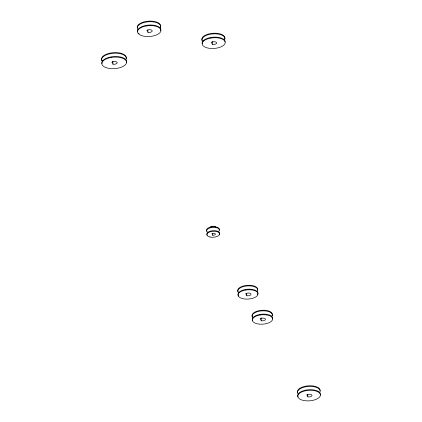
<?xml version="1.0" encoding="UTF-8"?>
<svg xmlns="http://www.w3.org/2000/svg" width="422" height="422" viewBox="0 0 422 422"><rect width="100%" height="100%" fill="white"/><g stroke="black" fill="none" stroke-linecap="round" stroke-linejoin="round"><path stroke-width="0.63" d="M212.746 235.249L212.973 235.254A2.121 0.981 -3.9 0 0 215.31 233.909A2.121 0.981 -3.9 0 0 211.981 233.551L212.746 235.249L212.625 233.445M148.006 32.394L148.075 32.404A2.97 1.377 -3.9 0 0 151.851 31.581A2.97 1.377 -3.9 0 0 150.839 29.83A2.97 1.377 -3.9 0 0 146.888 30.352L148.006 32.394L147.842 29.994M212.461 44.426L212.535 44.442A2.97 1.377 -3.9 0 0 216.307 43.614A2.97 1.377 -3.9 0 0 215.299 41.862A2.97 1.377 -3.9 0 0 211.348 42.385L212.461 44.426L212.261 41.425M113.001 64.202L113.07 64.213A2.97 1.377 -3.9 0 0 116.841 63.39A2.97 1.377 -3.9 0 0 115.834 61.638A2.97 1.377 -3.9 0 0 111.883 62.161L113.001 64.202L112.795 61.201M246.807 295.748L246.875 295.764A2.97 1.377 -3.9 0 0 250.652 294.936A2.97 1.377 -3.9 0 0 249.639 293.184A2.97 1.377 -3.9 0 0 245.688 293.707L246.807 295.748L246.643 293.348M261.276 320.794L261.35 320.804A2.97 1.377 -3.9 0 0 265.121 319.976A2.97 1.377 -3.9 0 0 264.114 318.23A2.97 1.377 -3.9 0 0 260.163 318.752L261.276 320.794L261.076 317.792M307.849 396.859L307.981 396.88A2.885 1.335 -3.9 0 0 311.647 396.079A2.885 1.335 -3.9 0 0 310.666 394.38A2.885 1.335 -3.9 0 0 306.826 394.887L307.849 396.859L307.685 394.454M206.986 231.209A6.451 2.991 -3.9 0 1 212.577 226.793A6.451 2.991 -3.9 0 1 219.16 230.227M207.397 232.142A6.451 2.991 -3.9 0 1 212.619 227.395A6.451 2.991 -3.9 0 1 218.928 231.209M207.255 235.112A6.451 2.991 -3.9 0 1 212.424 230.739A6.451 2.991 -3.9 0 1 219.598 233.735M219.429 234.126A6.451 2.991 -3.9 0 1 219.155 234.511M209.792 227.627A3.054 1.414 -3.9 0 1 212.83 226.239A3.054 1.414 -3.9 0 1 215.837 227.326M298.074 396.907A11.373 5.27 -3.9 0 1 308.398 389.754A11.373 5.27 -3.9 0 1 320.309 395.108M297.526 392.339A11.373 5.27 -3.9 0 1 308.129 385.85A11.373 5.27 -3.9 0 1 320.15 390.514M298.317 394.232A11.373 5.27 -3.9 0 1 308.171 386.452A11.373 5.27 -3.9 0 1 319.781 392.502M138.131 29.798A11.716 5.428 -3.9 0 1 148.275 21.78A11.716 5.428 -3.9 0 1 160.233 28.01M137.583 31.766A11.716 5.428 -3.9 0 1 149.267 25.035A11.716 5.428 -3.9 0 1 160.771 30.6M139.023 33.702A11.716 5.428 -3.9 0 1 138.353 33.101M160.502 26.697A11.716 5.428 -3.9 0 1 160.196 27.409M137.319 27.863A11.716 5.428 -3.9 0 1 148.238 21.179A11.716 5.428 -3.9 0 1 160.613 25.985M202.745 41.794A11.542 5.349 -3.9 0 1 212.746 33.892A11.542 5.349 -3.9 0 1 224.53 40.032M202.228 40.554A11.542 5.349 -3.9 0 1 212.704 33.291A11.542 5.349 -3.9 0 1 224.794 38.729M202.212 43.782A11.542 5.349 -3.9 0 1 212.973 37.194A11.542 5.349 -3.9 0 1 225.169 41.926M238.499 292.773A10.017 4.642 -3.9 0 1 247.176 285.921A10.017 4.642 -3.9 0 1 257.404 291.249M238.045 291.618A10.017 4.642 -3.9 0 1 247.139 285.319A10.017 4.642 -3.9 0 1 257.626 290.035M238.725 296.075A10.017 4.642 -3.9 0 1 247.403 289.223A10.017 4.642 -3.9 0 1 257.626 294.551M252.356 316.69A10.186 4.721 -3.9 0 1 262.262 310.239A10.186 4.721 -3.9 0 1 271.995 315.703M252.62 320.593A10.186 4.721 -3.9 0 1 261.867 314.184A10.186 4.721 -3.9 0 1 272.533 318.985M252.815 317.856A10.186 4.721 -3.9 0 1 262.305 310.84A10.186 4.721 -3.9 0 1 271.604 316.911M101.987 61.069A12.391 5.739 -3.9 0 1 114.04 53.225A12.391 5.739 -3.9 0 1 125.883 59.866M102.456 61.158A12.391 5.739 -3.9 0 1 112.384 52.755A12.391 5.739 -3.9 0 1 126.167 58.516M101.908 63.648A12.391 5.739 -3.9 0 1 114.267 56.527A12.391 5.739 -3.9 0 1 126.436 62.414M146.281 25.969L144.83 26.275A11.716 5.428 -3.9 0 0 137.625 32.367L137.915 33.053A11.716 5.428 -3.9 0 0 152.178 36.176A11.716 5.428 -3.9 0 0 160.545 29.097A11.716 5.428 -3.9 0 0 146.281 25.969M111.102 57.482L109.567 57.803A12.391 5.739 -3.9 0 0 101.945 64.249L102.251 64.972A12.391 5.739 -3.9 0 0 117.342 68.28A12.391 5.739 -3.9 0 0 126.194 60.789A12.391 5.739 -3.9 0 0 111.102 57.482M210.778 38.08L209.349 38.376A11.542 5.349 -3.9 0 0 202.254 44.384L202.534 45.054A11.542 5.349 -3.9 0 0 216.591 48.14A11.542 5.349 -3.9 0 0 224.836 41.161A11.542 5.349 -3.9 0 0 210.778 38.08M245.509 290.067L244.264 290.325A10.017 4.642 -3.9 0 0 238.108 295.537L238.356 296.123A10.017 4.642 -3.9 0 0 250.552 298.797A10.017 4.642 -3.9 0 0 257.705 292.741A10.017 4.642 -3.9 0 0 245.509 290.067M259.936 315.034L258.675 315.297A10.186 4.721 -3.9 0 0 252.414 320.599L252.662 321.195A10.186 4.721 -3.9 0 0 265.063 323.911A10.186 4.721 -3.9 0 0 272.338 317.755A10.186 4.721 -3.9 0 0 259.936 315.034M306.24 390.63L304.826 390.925A11.373 5.27 -3.9 0 0 297.837 396.844L298.117 397.508A11.373 5.27 -3.9 0 0 311.963 400.541A11.373 5.27 -3.9 0 0 320.087 393.668A11.373 5.27 -3.9 0 0 306.24 390.63M210.003 237.022A6.451 2.991 -3.9 0 0 219.698 233.941A6.451 2.991 -3.9 0 0 210.082 231.831A6.451 2.991 -3.9 0 0 210.003 237.022"/></g></svg>
